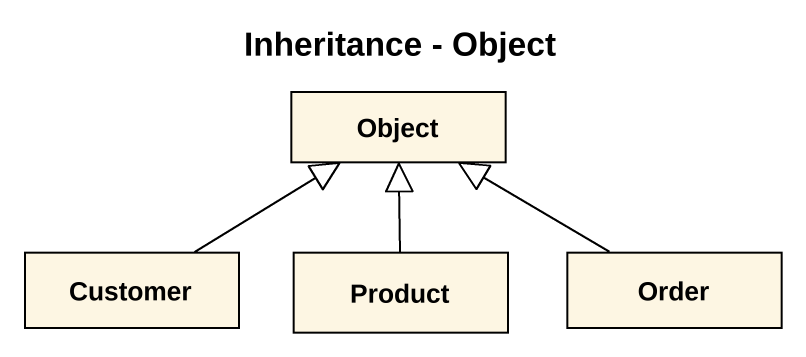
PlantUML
@startuml
title Inheritance - Object
hide circle
hide empty members
class "Object" as Object_
class Customer
class Product
class Order
Customer -up-|> Object_
Product -up-|> Object_
Order -left-|> Object_
@enduml
